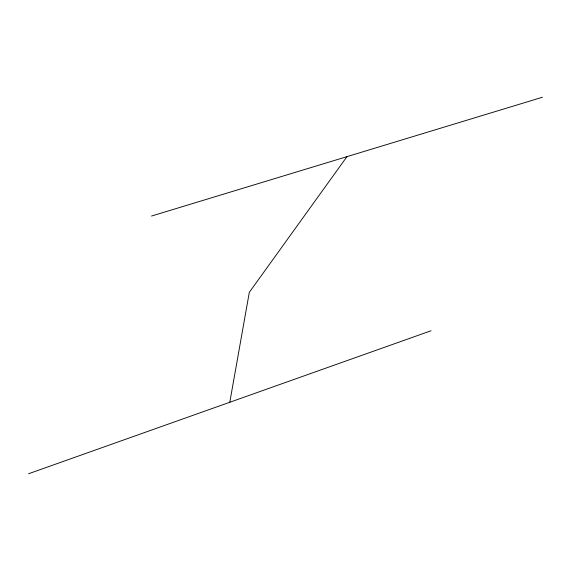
<?xml version="1.0" encoding="UTF-8"?>
<svg xmlns="http://www.w3.org/2000/svg" width="571" height="571" viewBox="0 0 571 571"><rect width="100%" height="100%" fill="white"/><g stroke="black" fill="none" stroke-linecap="round" stroke-linejoin="round"><path stroke-width="0.86" d="M229.799 402.255L249.313 292.345L346.968 156.647M28.55 473.759L431.048 330.759M151.493 216.052L542.45 97.241"/></g></svg>
